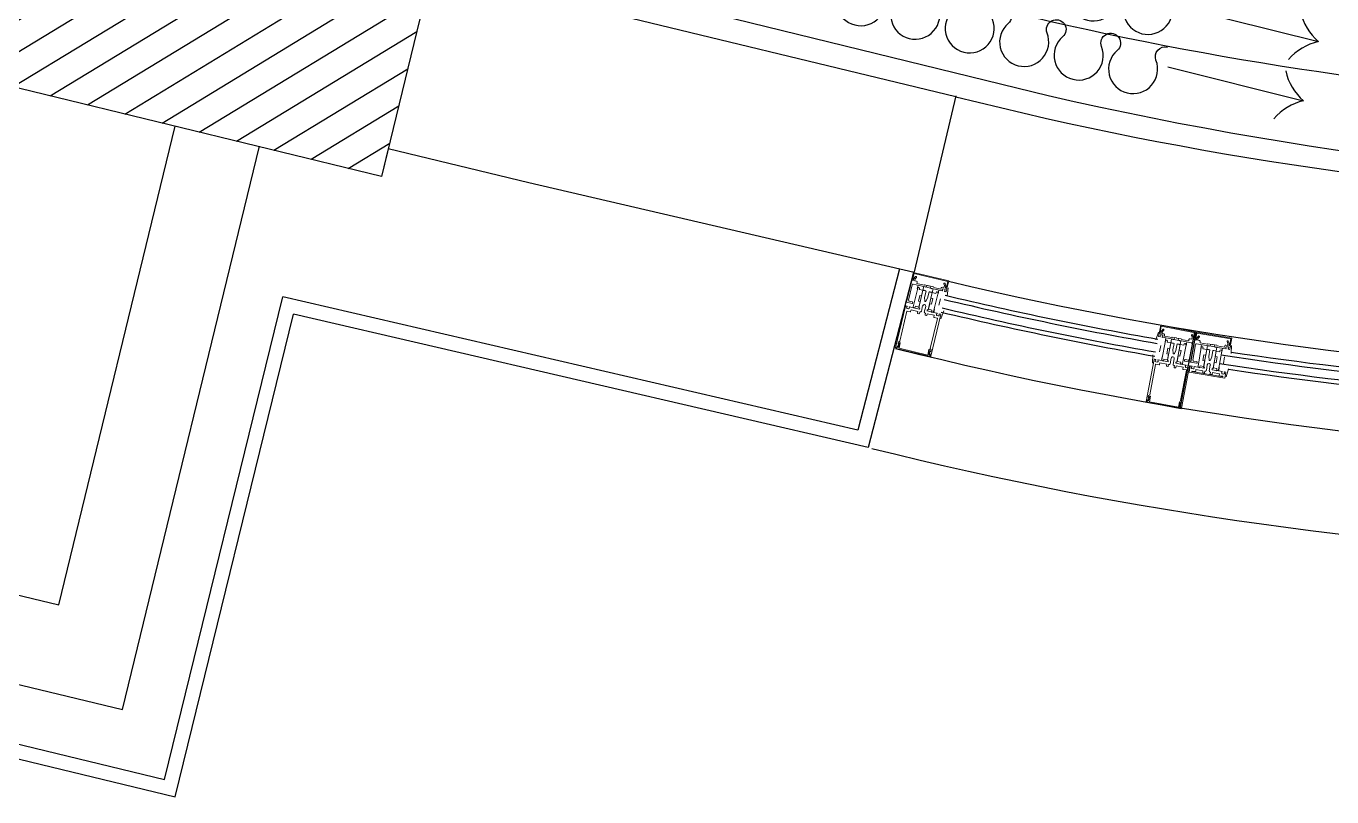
# Model space of a CAD drawing. Extents: x -678889171 to 586587, y -792238163 to 335485.
# Drawn here: x 82743 to 84549, y 16284 to 17351 of the extents above; entities that cross this region are included whole.
import ezdxf

# ---------------------------------------------------------------- set-up
doc = ezdxf.new("R2010")
doc.units = 0
doc.header["$MEASUREMENT"] = 0
doc.layers.get('0').update_dxf_attribs({"color": 8})
for name, color, linetype in [('9TH-FURN$0$A-SITE-PATT', 252, 'Continuous'), ('XR-A-9TH-FLOOR$0$A-SITE-PATT', 252, 'Continuous'), ('XR-A-9TH-FLOOR$0$A-WALL', 252, 'Continuous'), ('XR-A-col-910$0$A-COLS', 252, 'Continuous'), ('XR-A-col-910$0$A-COLS-PATT', 252, 'Continuous'), ('XR-A-TYP-4TH TO 10TH (OUTER)$0$$1$A-WALL', 252, 'Continuous'), ('XR-A-TYP-4TH TO 10TH (OUTER)$0$A-SEC-CLAD', 252, 'Continuous'), ('XR-A-TYP-4TH TO 10TH (OUTER)$0$A-SITE-PATT', 252, 'Continuous'), ('XR-A-TYP-4TH TO 10TH (OUTER)$0$A-WALL', 252, 'Continuous'), ('XR-A-TYP-4TH TO 10TH (OUTER)$0$XR-A-TYP-4TH TO 10TH (OUTER)$0$A-ELEV-PEN1', 252, 'Continuous'), ('XR-A-TYP-4TH TO 10TH (OUTER)$0$XR-A-TYP-4TH TO 10TH (OUTER)$0$A-GLAZ', 252, 'Continuous'), ('XR-A-TYP.furn$0$XR-A-TYP-2-3-4-5-6-7-8-9-10$0$XR-A-TYP$0$TYPICAL TYPES$0$XREF_3BR$0$I-EQPM', 252, 'Continuous'), ('XR-A-TYP.furn$0$XR-A-TYP-2-4-5-6$0$I-EQPM', 252, 'Continuous')]:
    doc.layers.add(name, color=color, linetype=linetype)
doc.layers.add('XR-A-col-910$0$MOD-COL', color=252, linetype='Continuous', lineweight=50)
doc.layers.add('XR-A-TYP-4TH TO 10TH (OUTER)$0$Main entrance$0$A-ELEV-GLAZ', color=252, linetype='Continuous', lineweight=20)

# ---------------------------------------------------------------- blocks, each defined once
blk = doc.blocks.new('*U1520')
at = {"layer": 'XR-A-col-910$0$A-COLS-PATT'}
h = blk.add_hatch(dxfattribs=at)
h.set_pattern_fill('ANSI31', color=256, scale=300)
h.set_pattern_definition([(45, (-300, -200), (-26.516504, 26.516504), [])])
h.paths.add_polyline_path([(-16133.5, 85098.8), (-15333.5, 85098.8), (-15333.5, 84598.8), (-16133.5, 84598.8)])
at = {"layer": 'XR-A-col-910$0$A-COLS'}
blk.add_lwpolyline([(-16133.5, 85098.8), (-15333.5, 85098.8), (-15333.5, 84598.8), (-16133.5, 84598.8)], close=True, dxfattribs=at)
blk = doc.blocks.new('XR-A-col-910')
at = {"layer": 'XR-A-col-910$0$MOD-COL', "rotation": 346.3401977142278}
blk.add_blockref('*U1520', (80956.1, -82206.4), dxfattribs=at)
blk = doc.blocks.new('XR-A-TYP-4TH TO 10TH (OUTER)$0$m')
at = {"layer": 'XR-A-TYP-4TH TO 10TH (OUTER)$0$Main entrance$0$A-ELEV-GLAZ'}
for p, q in [((12664.2, 190975.7, 0), (12663.8, 190966.3, 0)), ((12664.2, 190975.7, 0), (12663.8, 190966.3, 0)), ((12714.1, 190973.9, 0), (12664.2, 190975.7, 0)), ((12664.9, 190966.7, 0), (12665.2, 190974.4, 0)), ((12665.2, 190974.4, 0), (12713, 190972.7, 0)), ((12668, 190970.6, 0), (12665.7, 190966.8, 0)), ((12713, 190972.7, 0), (12712.8, 190965, 0)), ((12713.8, 190964.5, 0), (12714.1, 190973.9, 0)), ((12663.8, 190964.2, 0), (12662.7, 190933.4, 0)), ((12663.8, 190964.2, 0), (12663.6, 190960.2, 0)), ((12665.3, 190964.8, 0), (12664.4, 190964.8, 0)), ((12665.3, 190964.8, 0), (12664.4, 190964.8, 0)), ((12665.5, 190966.6, 0), (12664.9, 190966.7, 0)), ((12664.9, 190936.7, 0), (12665.7, 190958.5, 0)), ((12665.1, 190965, 0), (12665.5, 190965, 0)), ((12667, 190959.7, 0), (12683.8, 190959.1, 0)), ((12668, 190964.7, 0), (12668.1, 190967.5, 0)), ((12670.4, 190964.6, 0), (12668, 190964.7, 0)), ((12668.1, 190967.5, 0), (12669.5, 190969.7, 0)), ((12671.6, 190961.6, 0), (12671.6, 190963.3, 0)), ((12681.8, 190961.3, 0), (12671.6, 190961.6, 0)), ((12674, 190955.5, 0), (12673.1, 190929, 0)), ((12673.7, 190959.4, 0), (12673.6, 190954.2, 0)), ((12676.6, 190954.1, 0), (12676.7, 190955.4, 0)), ((12681.8, 190953.9, 0), (12676.6, 190954.1, 0)), ((12681.8, 190953.9, 0), (12680.9, 190929.2, 0)), ((12681.5, 190945.9, 0), (12681.8, 190953.9, 0)), ((12682.3, 190961.8, 0), (12681.8, 190961.3, 0)), ((12681.8, 190953.9, 0), (12682, 190959.2, 0)), ((12682.6, 190953.8, 0), (12681.8, 190953.9, 0)), ((12683.1, 190953.8, 0), (12681.8, 190953.9, 0)), ((12683.3, 190959.1, 0), (12682, 190959.2, 0)), ((12688.4, 190961.6, 0), (12682.3, 190961.8, 0)), ((12683, 190954.1, 0), (12682.6, 190953.8, 0)), ((12683.3, 190953.8, 0), (12683, 190954.1, 0)), ((12684.8, 190953.8, 0), (12683.3, 190953.8, 0)), ((12683.8, 190959.1, 0), (12684.1, 190958.8, 0)), ((12684.1, 190958.8, 0), (12684.5, 190959.1, 0)), ((12684.5, 190959.1, 0), (12692.7, 190958.8, 0)), ((12685.1, 190954.1, 0), (12684.8, 190953.8, 0)), ((12685.4, 190953.7, 0), (12685.1, 190954.1, 0)), ((12686.3, 190953.7, 0), (12685.4, 190953.7, 0)), ((12685.8, 190959, 0), (12685.9, 190961.7, 0)), ((12686, 190944.6, 0), (12686.3, 190953.7, 0)), ((12688.7, 190961.2, 0), (12688.4, 190961.6, 0)), ((12689, 190961.6, 0), (12688.7, 190961.2, 0)), ((12695, 190961.3, 0), (12689, 190961.6, 0)), ((12690.5, 190953.6, 0), (12690.2, 190944.5, 0)), ((12691.4, 190953.5, 0), (12690.5, 190953.6, 0)), ((12691.4, 190958.8, 0), (12691.5, 190961.5, 0)), ((12691.7, 190953.8, 0), (12691.4, 190953.5, 0)), ((12692, 190953.5, 0), (12691.7, 190953.8, 0)), ((12693.5, 190953.4, 0), (12692, 190953.5, 0)), ((12692.7, 190958.8, 0), (12693, 190958.4, 0)), ((12693, 190958.4, 0), (12693.3, 190958.8, 0)), ((12693.3, 190958.8, 0), (12708.1, 190958.2, 0)), ((12693.9, 190953.8, 0), (12693.5, 190953.4, 0)), ((12695, 190953.4, 0), (12693.7, 190953.4, 0)), ((12695.2, 190958.7, 0), (12693.9, 190958.7, 0)), ((12694.2, 190953.4, 0), (12693.9, 190953.8, 0)), ((12694.1, 190928.8, 0), (12695, 190953.4, 0)), ((12695, 190953.4, 0), (12694.2, 190953.4, 0)), ((12694.7, 190945.5, 0), (12695, 190953.4, 0)), ((12695.5, 190960.8, 0), (12695, 190961.3, 0)), ((12695.2, 190958.7, 0), (12695, 190953.4, 0)), ((12695, 190953.4, 0), (12700.2, 190953.2, 0)), ((12705.7, 190960.4, 0), (12695.5, 190960.8, 0)), ((12700.2, 190953.2, 0), (12700.2, 190954.5, 0)), ((12702.9, 190954.4, 0), (12701.9, 190928, 0)), ((12703.4, 190958.4, 0), (12703.2, 190953.1, 0)), ((12705.8, 190962, 0), (12705.7, 190960.4, 0)), ((12709.5, 190963.2, 0), (12707.1, 190963.3, 0)), ((12707.8, 190960.1, 0), (12707.9, 190960.4, 0)), ((12708.4, 190968.3, 0), (12709.6, 190966, 0)), ((12708.9, 190961.4, 0), (12710.8, 190961.3, 0)), ((12709.6, 190966, 0), (12709.5, 190963.2, 0)), ((12712, 190965.1, 0), (12709.9, 190969.1, 0)), ((12711.4, 190958.1, 0), (12713.1, 190958, 0)), ((12711.8, 190960.2, 0), (12711.8, 190960, 0)), ((12712.8, 190965, 0), (12712.1, 190965, 0)), ((12712.1, 190963.3, 0), (12712.5, 190963.3, 0)), ((12713.1, 190963, 0), (12712.3, 190963.1, 0)), ((12713.6, 190958.5, 0), (12713.7, 190962.4, 0)), ((12716.3, 190952.6, 0), (12715.1, 190964.1, 0)), ((12670.6, 190935.2, 0), (12666.1, 190935.4, 0)), ((12671.1, 190933.7, 0), (12671.2, 190934.5, 0)), ((12678.6, 190938.1, 0), (12678.9, 190946, 0)), ((12681.2, 190938, 0), (12678.6, 190938.1, 0)), ((12678.9, 190946, 0), (12681.5, 190945.9, 0)), ((12680.9, 190930.1, 0), (12681.2, 190938, 0)), ((12687, 190940, 0), (12686, 190944.6, 0)), ((12690.2, 190944.5, 0), (12688.8, 190939.9, 0)), ((12694.2, 190929.6, 0), (12694.5, 190937.5, 0)), ((12694.5, 190937.5, 0), (12697.1, 190937.4, 0)), ((12697.4, 190945.4, 0), (12694.7, 190945.5, 0)), ((12697.1, 190937.4, 0), (12697.4, 190945.4, 0)), ((12707.4, 190937.8, 0), (12707.7, 190946.9, 0)), ((12662.5, 190927.7, 0), (12660.3, 190868.4)), ((12662.5, 190927.7, 0), (12660.3, 190868.4)), ((12662.7, 190933.4, 0), (12670.5, 190933.1, 0)), ((12664.6, 190928, 0), (12662.9, 190928.1, 0)), ((12665.5, 190921.1, 0), (12664, 190878.4)), ((12664.2, 190925.9, 0), (12664.2, 190926.1, 0)), ((12667.1, 190924.7, 0), (12665.2, 190924.8, 0)), ((12670.4, 190921.3, 0), (12666, 190921.5, 0)), ((12675.4, 190927.6, 0), (12667.9, 190927.9, 0)), ((12668.2, 190926, 0), (12668.2, 190925.8, 0)), ((12670.9, 190924.2, 0), (12670.8, 190921.7, 0)), ((12680.7, 190923.8, 0), (12670.9, 190924.2, 0)), ((12675.7, 190927.3, 0), (12675.4, 190927.6, 0)), ((12675.7, 190928.9, 0), (12675.8, 190930.3, 0)), ((12676, 190927.6, 0), (12675.7, 190927.3, 0)), ((12675.8, 190930.3, 0), (12680.9, 190930.1, 0)), ((12681.9, 190927.4, 0), (12676, 190927.6, 0)), ((12680.6, 190921.4, 0), (12680.7, 190923.8, 0)), ((12682.7, 190920.9, 0), (12681, 190920.9, 0)), ((12681.1, 190929, 0), (12682, 190929, 0)), ((12682.2, 190928.8, 0), (12682.1, 190927.6, 0)), ((12683.9, 190923.7, 0), (12683.2, 190923.7, 0)), ((12683.2, 190923.7, 0), (12683.2, 190921.3, 0)), ((12685.5, 190933, 0), (12685.3, 190924.9, 0)), ((12689.5, 190924.8, 0), (12689.8, 190932.8, 0)), ((12691.4, 190923.4, 0), (12690.7, 190923.5, 0)), ((12691.3, 190921, 0), (12691.4, 190923.4, 0)), ((12693.4, 190920.5, 0), (12691.7, 190920.6, 0)), ((12692.8, 190927.2, 0), (12692.9, 190928.4, 0)), ((12698.9, 190926.8, 0), (12693, 190927, 0)), ((12693.1, 190928.6, 0), (12693.9, 190928.6, 0)), ((12703.7, 190923, 0), (12693.9, 190923.3, 0)), ((12693.9, 190923.3, 0), (12693.9, 190920.9, 0)), ((12699.3, 190929.4, 0), (12694.2, 190929.6, 0)), ((12699.2, 190926.5, 0), (12698.9, 190926.8, 0)), ((12699.5, 190926.8, 0), (12699.2, 190926.5, 0)), ((12699.3, 190928.1, 0), (12699.3, 190929.4, 0)), ((12707, 190926.5, 0), (12699.5, 190926.8, 0)), ((12702.3, 190926.7, 0), (12702.5, 190932, 0)), ((12703.7, 190920.6, 0), (12703.7, 190923, 0)), ((12708.5, 190920, 0), (12704.1, 190920.1, 0)), ((12706.6, 190924.4, 0), (12706.6, 190924.6, 0)), ((12707.4, 190876.8), (12708.9, 190919.5, 0)), ((12709.5, 190923.2, 0), (12707.6, 190923.3, 0)), ((12712, 190926.3, 0), (12710.3, 190926.4, 0)), ((12710.3, 190866.6), (12712.4, 190925.9, 0)), ((12710.6, 190924.5, 0), (12710.5, 190924.2, 0)), ((12715.5, 190931.5, 0), (12713.5, 190920.1, 0)), ((12660.7, 190868.2), (12661.9, 190869.3)), ((12661.9, 190869.3), (12663.9, 190874.2)), ((12662.4, 190876.9), (12664, 190878.4)), ((12662.4, 190874.9), (12662.4, 190876.9)), ((12663.9, 190874.2), (12663, 190874.3)), ((12708.1, 190872.7), (12707.2, 190872.7)), ((12707.2, 190872.7), (12708.9, 190867.7)), ((12707.4, 190876.8), (12708.8, 190875.3)), ((12708.8, 190875.3), (12708.7, 190873.3)), ((12708.9, 190867.7), (12709.9, 190866.5))]:
    blk.add_line(p, q, dxfattribs=at)
at = {"layer": 'XR-A-TYP-4TH TO 10TH (OUTER)$0$Main entrance$0$A-ELEV-GLAZ', "elevation": 0}
blk.add_lwpolyline([(12709.6, 190866, 0.668179), (12709.8, 190866.3), (12708.1, 190868.2), (12707.1, 190868.2), (12707.2, 190872.7), (12707.9, 190872.7), (12706.6, 190875.1, 0.767327), (12706, 190875), (12705.7, 190867.4), (12665, 190868.9), (12665.2, 190876.4, 0.767327), (12664.7, 190876.6), (12663.2, 190874.3), (12663.9, 190874.2), (12663.7, 190869.7), (12662.7, 190869.8), (12660.8, 190868.1, 0.668179), (12661, 190867.7)], format="xyb", close=True, dxfattribs=at)
at = {"layer": 'XR-A-TYP-4TH TO 10TH (OUTER)$0$Main entrance$0$A-ELEV-GLAZ'}
for centre, radius, start, end in [((12668.8, 190970.1, 0), 0.847, 327.9564, 147.9564), ((12665.1, 190966.2, 0), 1.27, 177.9564, 267.9564), ((12664.4, 190964.1, 0), 0.635, 87.9564, 177.9564), ((12664.4, 190964.1, 0), 0.635, 87.9564, 177.9564), ((12665.3, 190965.8, 0), 1.06, 267.9564, 69.2935), ((12665.5, 190965.8, 0), 0.847, 267.9564, 87.9564), ((12666.9, 190958.4, 0), 1.27, 87.9564, 177.9564), ((12670.4, 190963.3, 0), 1.27, 357.9564, 87.9564), ((12675.4, 190955.4, 0), 1.32, 357.9564, 177.9564), ((12701.5, 190954.5, 0), 1.32, 357.9564, 177.9564), ((12707.1, 190962, 0), 1.27, 87.9564, 177.9564), ((12709.7, 190960.1, 0), 1.91, 177.9564, 223.1461), ((12708.9, 190960.3, 0), 1.06, 87.9564, 177.9564), ((12708.1, 190958.5, 0), 0.318, 267.9564, 43.1461), ((12709.2, 190968.7, 0), 0.847, 27.9564, 207.9564), ((12710.8, 190960.2, 0), 1.06, 357.9564, 87.9564), ((12711.4, 190958.4, 0), 0.318, 132.7668, 267.9564), ((12712.3, 190964.1, 0), 1.06, 106.6194, 267.9564), ((12712.1, 190964.1, 0), 0.847, 87.9564, 267.9564), ((12709.9, 190960.1, 0), 1.91, 312.7668, 357.9564), ((12712.5, 190964.5, 0), 1.27, 267.9564, 357.9564), ((12713.1, 190962.4, 0), 0.635, 357.9564, 87.9564), ((12713.2, 190958.5, 0), 0.423, 267.9564, 357.9564), ((12666.2, 190936.6, 0), 1.27, 177.9564, 267.9564), ((12670.5, 190934.6, 0), 0.635, 357.9564, 87.9564), ((12687.7, 190932.9, 0), 2.12, 357.9564, 177.9564), ((12687.9, 190940.2, 0), 0.911, 192.9564, 342.9564), ((12662.9, 190927.6, 0), 0.423, 87.9564, 177.9564), ((12666.1, 190926.1, 0), 1.91, 132.7668, 177.9564), ((12665.3, 190925.9, 0), 1.06, 177.9564, 267.9564), ((12664.6, 190927.7, 0), 0.318, 312.7668, 87.9564), ((12665.9, 190921.1, 0), 0.423, 87.9564, 177.9564), ((12667.1, 190925.8, 0), 1.06, 267.9564, 357.9564), ((12667.9, 190927.6, 0), 0.318, 87.9564, 223.1461), ((12666.3, 190926, 0), 1.91, 357.9564, 43.1461), ((12670.4, 190921.7, 0), 0.423, 267.9564, 357.9564), ((12670.5, 190933.7, 0), 0.635, 267.9564, 357.9564), ((12674.4, 190929, 0), 1.32, 177.9564, 357.9564), ((12681, 190921.4, 0), 0.423, 177.9564, 267.9564), ((12681.1, 190929.2, 0), 0.212, 177.9564, 267.9564), ((12681.9, 190927.6, 0), 0.212, 267.9564, 357.9564), ((12681.9, 190928.8, 0), 0.212, 357.9564, 87.9564), ((12682.7, 190921.3, 0), 0.423, 267.9564, 357.9564), ((12684, 190925, 0), 1.27, 267.9564, 357.9564), ((12690.8, 190924.7, 0), 1.27, 177.9564, 267.9564), ((12691.7, 190921, 0), 0.423, 177.9564, 267.9564), ((12693, 190927.2, 0), 0.212, 177.9564, 267.9564), ((12693.1, 190928.4, 0), 0.212, 87.9564, 177.9564), ((12693.4, 190920.9, 0), 0.423, 267.9564, 357.9564), ((12693.9, 190928.8, 0), 0.212, 267.9564, 357.9564), ((12700.6, 190928, 0), 1.32, 177.9564, 357.9564), ((12704.1, 190920.5, 0), 0.423, 177.9564, 267.9564), ((12708.5, 190924.5, 0), 1.91, 132.7668, 177.9564), ((12707.6, 190924.4, 0), 1.06, 177.9564, 267.9564), ((12707, 190926.2, 0), 0.318, 312.7668, 87.9564), ((12708.5, 190919.5, 0), 0.423, 357.9564, 87.9564), ((12709.5, 190924.3, 0), 1.06, 267.9564, 357.9564), ((12710.3, 190926.1, 0), 0.318, 87.9564, 223.1461), ((12708.6, 190924.5, 0), 1.91, 357.9564, 43.1461), ((12712, 190925.9, 0), 0.423, 357.9564, 87.9564), ((12660.6, 190868.4), 0.211, 177.9564, 312.9564), ((12663, 190874.9), 0.635, 177.9564, 267.9564), ((12708.1, 190873.3), 0.635, 267.9564, 357.9564), ((12710.1, 190866.6), 0.211, 222.9564, 357.9564)]:
    blk.add_arc(centre, radius, start, end, dxfattribs=at)
blk = doc.blocks.new('XR-A-TYP-4TH TO 10TH (OUTER)$0$conc w')
at = {"layer": 'XR-A-TYP-4TH TO 10TH (OUTER)$0$Main entrance$0$A-ELEV-GLAZ'}
for p, q in [((83819.6, 6992.5), (83819.6, 6983.1)), ((83869.6, 6992.5), (83819.6, 6992.5)), ((83819.6, 6992.5), (83819.6, 6983.1)), ((83820.7, 6983.5), (83820.7, 6991.2)), ((83820.7, 6991.2), (83868.5, 6991.2)), ((83868.5, 6991.2), (83868.5, 6983.5)), ((83869.6, 6983.1), (83869.6, 6992.5)), ((83819.6, 6981), (83819.6, 6977)), ((83819.6, 6981), (83819.6, 6950.2)), ((83821.1, 6981.6), (83820.2, 6981.6)), ((83821.1, 6981.6), (83820.2, 6981.6)), ((83821.3, 6983.5), (83820.7, 6983.5)), ((83820.9, 6981.8), (83821.3, 6981.8)), ((83823.6, 6987.5), (83821.4, 6983.7)), ((83821.7, 6953.5), (83821.7, 6975.3)), ((83823, 6976.6), (83839.8, 6976.6)), ((83823.8, 6984.5), (83825.1, 6986.7)), ((83823.8, 6981.6), (83823.8, 6984.5)), ((83826.2, 6981.6), (83823.8, 6981.6)), ((83827.5, 6978.7), (83827.5, 6980.3)), ((83837.7, 6978.7), (83827.5, 6978.7)), ((83829.7, 6976.6), (83829.7, 6971.3)), ((83830.2, 6972.6), (83830.2, 6946.2)), ((83832.8, 6971.3), (83832.8, 6972.6)), ((83838, 6971.3), (83832.8, 6971.3)), ((83838.2, 6979.3), (83837.7, 6978.7)), ((83838, 6971.3), (83838, 6976.6)), ((83839.3, 6976.6), (83838, 6976.6)), ((83838.8, 6971.3), (83838, 6971.3)), ((83838, 6971.3), (83838, 6946.7)), ((83839.3, 6971.3), (83838, 6971.3)), ((83838, 6963.4), (83838, 6971.3)), ((83844.3, 6979.3), (83838.2, 6979.3)), ((83839.1, 6971.6), (83838.8, 6971.3)), ((83839.5, 6971.3), (83839.1, 6971.6)), ((83841, 6971.3), (83839.5, 6971.3)), ((83839.8, 6976.6), (83840.2, 6976.3)), ((83840.2, 6976.3), (83840.5, 6976.6)), ((83840.5, 6976.6), (83848.7, 6976.6)), ((83841.3, 6971.6), (83841, 6971.3)), ((83841.6, 6971.3), (83841.3, 6971.6)), ((83842.5, 6971.3), (83841.6, 6971.3)), ((83841.8, 6976.6), (83841.8, 6979.3)), ((83842.5, 6962.2), (83842.5, 6971.3)), ((83844.6, 6978.9), (83844.3, 6979.3)), ((83844.9, 6979.3), (83844.6, 6978.9)), ((83850.9, 6979.3), (83844.9, 6979.3)), ((83847.6, 6971.3), (83846.7, 6971.3)), ((83846.7, 6971.3), (83846.7, 6962.2)), ((83847.4, 6976.6), (83847.4, 6979.3)), ((83847.9, 6971.6), (83847.6, 6971.3)), ((83848.2, 6971.3), (83847.9, 6971.6)), ((83849.7, 6971.3), (83848.2, 6971.3)), ((83848.7, 6976.6), (83849, 6976.3)), ((83849, 6976.3), (83849.4, 6976.6)), ((83849.4, 6976.6), (83864.1, 6976.6)), ((83850.1, 6971.6), (83849.7, 6971.3)), ((83851.2, 6976.6), (83849.9, 6976.6)), ((83851.2, 6971.3), (83849.9, 6971.3)), ((83850.4, 6971.3), (83850.1, 6971.6)), ((83851.2, 6971.3), (83850.4, 6971.3)), ((83851.5, 6978.7), (83850.9, 6979.3)), ((83851.2, 6976.6), (83851.2, 6971.3)), ((83851.2, 6971.3), (83856.4, 6971.3)), ((83851.2, 6963.4), (83851.2, 6971.3)), ((83851.2, 6946.7), (83851.2, 6971.3)), ((83861.7, 6978.7), (83851.5, 6978.7)), ((83856.4, 6971.3), (83856.4, 6972.6)), ((83859, 6972.6), (83859, 6946.2)), ((83859.4, 6976.6), (83859.4, 6971.3)), ((83861.7, 6980.3), (83861.7, 6978.7)), ((83865.4, 6981.6), (83863, 6981.6)), ((83863.8, 6978.5), (83863.8, 6978.7)), ((83864.1, 6986.7), (83865.4, 6984.5)), ((83864.9, 6979.8), (83866.7, 6979.8)), ((83865.4, 6984.5), (83865.4, 6981.6)), ((83867.8, 6983.7), (83865.5, 6987.5)), ((83867.4, 6976.6), (83869.2, 6976.6)), ((83867.8, 6978.7), (83867.8, 6978.5)), ((83868.5, 6983.5), (83867.9, 6983.5)), ((83867.9, 6981.8), (83868.3, 6981.8)), ((83869, 6981.6), (83868.1, 6981.6)), ((83869.6, 6977), (83869.6, 6981)), ((83872.5, 6971.3), (83870.9, 6982.7)), ((83835.3, 6955.4), (83835.3, 6963.4)), ((83835.3, 6963.4), (83838, 6963.4)), ((83838, 6955.4), (83835.3, 6955.4)), ((83838, 6947.5), (83838, 6955.4)), ((83843.7, 6957.6), (83842.5, 6962.2)), ((83846.7, 6962.2), (83845.5, 6957.6)), ((83853.9, 6963.4), (83851.2, 6963.4)), ((83851.2, 6955.4), (83853.9, 6955.4)), ((83851.2, 6947.5), (83851.2, 6955.4)), ((83853.9, 6955.4), (83853.9, 6963.4)), ((83864.1, 6956.2), (83864.1, 6965.3)), ((83819.6, 6950.2), (83827.4, 6950.2)), ((83819.6, 6944.4), (83819.6, 6936.2, 0)), ((83819.6, 6944.4), (83819.6, 6936.4)), ((83819.6, 6936.2), (83869.6, 6936.2)), ((83821.8, 6944.9), (83820, 6944.9)), ((83821.4, 6942.7), (83821.4, 6943)), ((83824.3, 6941.7), (83822.5, 6941.7)), ((83822.9, 6938), (83822.9, 6937.5, 0)), ((83866.3, 6937.5), (83822.9, 6937.5)), ((83827.4, 6952.3), (83823, 6952.3)), ((83827.7, 6938.4), (83823.3, 6938.4)), ((83832.5, 6944.9), (83825.1, 6944.9)), ((83825.4, 6943), (83825.4, 6942.7)), ((83828.1, 6950.8), (83828.1, 6951.6)), ((83838, 6941.2), (83828.2, 6941.2)), ((83828.2, 6941.2), (83828.2, 6938.8)), ((83832.8, 6944.5), (83832.5, 6944.9)), ((83832.8, 6947.5), (83838, 6947.5)), ((83832.8, 6946.2), (83832.8, 6947.5)), ((83833.1, 6944.9), (83832.8, 6944.5)), ((83839, 6944.9), (83833.1, 6944.9)), ((83838, 6938.8), (83838, 6941.2)), ((83838.2, 6946.5), (83839, 6946.5)), ((83840.1, 6938.4), (83838.4, 6938.4)), ((83839.2, 6946.3), (83839.2, 6945.1)), ((83841.2, 6941.2), (83840.5, 6941.2)), ((83840.5, 6941.2), (83840.5, 6938.8)), ((83842.5, 6950.6), (83842.5, 6942.5)), ((83846.7, 6942.5), (83846.7, 6950.6)), ((83848.7, 6941.2), (83848, 6941.2)), ((83848.7, 6938.8), (83848.7, 6941.2)), ((83850.8, 6938.4), (83849.1, 6938.4)), ((83850, 6945.1), (83850, 6946.3)), ((83850.2, 6946.5), (83851, 6946.5)), ((83856.1, 6944.9), (83850.2, 6944.9)), ((83856.4, 6947.5), (83851.2, 6947.5)), ((83861, 6941.2), (83851.2, 6941.2)), ((83851.2, 6941.2), (83851.2, 6938.8)), ((83856.4, 6944.5), (83856.1, 6944.9)), ((83856.4, 6946.2), (83856.4, 6947.5)), ((83856.7, 6944.9), (83856.4, 6944.5)), ((83864.1, 6944.9), (83856.7, 6944.9)), ((83859.4, 6944.9), (83859.4, 6950.2)), ((83861, 6938.8), (83861, 6941.2)), ((83865.9, 6938.4), (83861.4, 6938.4)), ((83863.8, 6942.7), (83863.8, 6943)), ((83866.7, 6941.7), (83864.9, 6941.7)), ((83866.3, 6937.5, 0), (83866.3, 6938)), ((83869.2, 6944.9), (83867.4, 6944.9)), ((83867.8, 6943), (83867.8, 6942.7)), ((83869.6, 6936.2, 0), (83869.6, 6944.4)), ((83872.5, 6950.2), (83870.9, 6938.7))]:
    blk.add_line(p, q, dxfattribs=at)
for centre, radius, start, end in [((83820.9, 6983.1), 1.27, 180, 270), ((83820.2, 6981), 0.635, 90, 180), ((83820.2, 6981), 0.635, 90, 180), ((83821.1, 6982.7), 1.06, 270, 71.3371), ((83821.3, 6982.7), 0.847, 270, 90), ((83823, 6975.3), 1.27, 90, 180), ((83824.4, 6987.1), 0.847, 330, 150), ((83826.2, 6980.3), 1.27, 360, 90), ((83831.5, 6972.6), 1.32, 360, 180), ((83857.7, 6972.6), 1.32, 360, 180), ((83863, 6980.3), 1.27, 90, 180), ((83864.9, 6978.7), 1.06, 90, 180), ((83865.7, 6978.5), 1.91, 180, 225.1897), ((83864.8, 6987.1), 0.847, 30, 210), ((83864.1, 6976.9), 0.318, 270, 45.1897), ((83866.7, 6978.7), 1.06, 360, 90), ((83868.1, 6982.7), 1.06, 108.6629, 270), ((83867.9, 6982.7), 0.847, 90, 270), ((83867.4, 6976.9), 0.318, 134.8103, 270), ((83865.9, 6978.5), 1.91, 314.8103, 360), ((83868.3, 6983.1), 1.27, 270, 360), ((83869, 6981), 0.635, 360, 90), ((83869.2, 6977), 0.423, 270, 0), ((83823, 6953.5), 1.27, 180, 270), ((83844.6, 6950.6), 2.12, 360, 180), ((83844.6, 6957.8), 0.911, 195, 345), ((83820, 6944.4), 0.423, 90, 180), ((83823.3, 6943), 1.91, 134.8103, 180), ((83822.5, 6942.7), 1.06, 180, 270), ((83821.8, 6944.5), 0.318, 314.8103, 90), ((83823.3, 6938), 0.423, 90, 180), ((83824.3, 6942.7), 1.06, 270, 360), ((83825.1, 6944.5), 0.318, 90, 225.1897), ((83823.5, 6943), 1.91, 360, 45.1897), ((83827.4, 6951.6), 0.635, 360, 90), ((83827.4, 6950.8), 0.635, 270, 360), ((83827.7, 6938.8), 0.423, 270, 360), ((83831.5, 6946.2), 1.32, 180, 360), ((83838.2, 6946.7), 0.212, 180, 270), ((83838.4, 6938.8), 0.423, 180, 270), ((83839, 6946.3), 0.212, 360, 90), ((83839, 6945.1), 0.212, 270, 360), ((83840.1, 6938.8), 0.423, 270, 360), ((83841.2, 6942.5), 1.27, 270, 360), ((83848, 6942.5), 1.27, 180, 270), ((83849.1, 6938.8), 0.423, 180, 270), ((83850.2, 6946.3), 0.212, 90, 180), ((83850.2, 6945.1), 0.212, 180, 270), ((83850.8, 6938.8), 0.423, 270, 0), ((83851, 6946.7), 0.212, 270, 360), ((83857.7, 6946.2), 1.32, 180, 360), ((83861.4, 6938.8), 0.423, 180, 270), ((83865.7, 6943), 1.91, 134.8103, 180), ((83864.9, 6942.7), 1.06, 180, 270), ((83864.1, 6944.5), 0.318, 314.8103, 90), ((83865.9, 6938), 0.423, 0, 90), ((83866.7, 6942.7), 1.06, 270, 360), ((83867.4, 6944.5), 0.318, 90, 225.1897), ((83865.9, 6943), 1.91, 360, 45.1897), ((83869.2, 6944.4), 0.423, 360, 90)]:
    blk.add_arc(centre, radius, start, end, dxfattribs=at)
blk = doc.blocks.new('XR-A-TYP-4TH TO 10TH (OUTER)$0$WCURVE02')
at = {"layer": 'XR-A-TYP-4TH TO 10TH (OUTER)$0$XR-A-TYP-4TH TO 10TH (OUTER)$0$A-ELEV-PEN1', "extrusion": (-0.000907902, 7.4086e-05, 1), "elevation": 0.5}
blk.add_lwpolyline([(86769.5, 3488, 0.106361), (88945.4, 3416.7)], format="xyb", dxfattribs=at)
at = {"layer": 'XR-A-TYP-4TH TO 10TH (OUTER)$0$XR-A-TYP-4TH TO 10TH (OUTER)$0$A-GLAZ', "extrusion": (-0.001621, 0.000118371, 0.999999), "elevation": -62.5}
for points in [[(86875.6, 3719.3, 0.102016), (88867.8, 3658.4)], [(86869.6, 3694, 0.01515), (87164, 3633.2, 0.01515)], [(86871, 3699.8, 0.01515), (87165, 3639.1, 0.01515)], [(86865.4, 3676.5, 0.01515), (87160.9, 3615.5, 0.01515)], [(86866.8, 3682.3, 0.01515), (87161.9, 3621.4, 0.01515)], [(87252.6, 3617.2, 0.029221), (87851.5, 3561.8)], [(87266.6, 3621.1, 0.028437), (87848.9, 3567.9)], [(87250.5, 3605.3, 0.029234), (87851.1, 3549.8)], [(87262.7, 3597.4, 0.028462), (87848.2, 3543.9)]]:
    blk.add_lwpolyline(points, format="xyb", dxfattribs=at)
at = {"layer": 'XR-A-TYP-4TH TO 10TH (OUTER)$0$XR-A-TYP-4TH TO 10TH (OUTER)$0$A-GLAZ', "extrusion": (0.008018, -0.003916, 0.99996), "elevation": 762.1}
blk.add_lwpolyline([(87212.3, 3651.8), (87192.1, 3546.3)], dxfattribs=at)
at = {"layer": 'XR-A-TYP-4TH TO 10TH (OUTER)$0$XR-A-TYP-4TH TO 10TH (OUTER)$0$A-GLAZ', "extrusion": (-0.000907902, 7.4086e-05, 1), "elevation": 0.5}
blk.add_lwpolyline([(86802.3, 3626.3, 0.105362), (88880.5, 3551.1, 0.097227)], format="xyb", dxfattribs=at)
at = {"layer": 'XR-A-TYP-4TH TO 10TH (OUTER)$0$A-SITE-PATT', "extrusion": (0.008823, -0.000803998, -0.999961), "xscale": -0.9999999999999993, "rotation": 11.26650557405378}
blk.add_blockref('XR-A-TYP-4TH TO 10TH (OUTER)$0$m', (-37093.5, -181089.2, 614.7), dxfattribs=at)
at = {"layer": 'XR-A-TYP-4TH TO 10TH (OUTER)$0$A-SITE-PATT', "extrusion": (-0.008223, 0.003298, -0.999961), "rotation": 12.84243521021273}
blk.add_blockref('XR-A-TYP-4TH TO 10TH (OUTER)$0$m', (-57113.5, -185361.8, -784.1), dxfattribs=at)
at = {"layer": 'XR-A-TYP-4TH TO 10TH (OUTER)$0$A-SITE-PATT', "extrusion": (0.008223, -0.003298, 0.999961), "zscale": -0.9999999999999996, "rotation": 350.1740586571304}
blk.add_blockref('XR-A-TYP-4TH TO 10TH (OUTER)$0$conc w', (3431.1, 11065.9, 784.1), dxfattribs=at)
blk = doc.blocks.new('XR-A-TYP-4TH TO 10TH (OUTER)')
at = {"layer": 'XR-A-TYP-4TH TO 10TH (OUTER)$0$$1$A-WALL', "elevation": 0}
for points in [[(85257, 3809.6), (85067.5, 3030.1), (85676.6, 2883.1), (85866, 3662.6)], [(85372.6, 3781.6), (85212.3, 3118.4), (85588.3, 3028), (85749.2, 3690.1)]]:
    blk.add_lwpolyline(points, dxfattribs=at)
at = {"layer": 'XR-A-TYP-4TH TO 10TH (OUTER)$0$A-SEC-CLAD'}
for points, elevation in [([(85262.2, 3828.9), (85165, 3852.5), (84946.9, 2956.5), (85749.2, 2762.4), (85912.9, 3430.3)], 0), ([(85257.5, 3809.5), (85179.7, 3828.4), (84971, 2971.2), (85734.5, 2786.5), (85898.2, 3454.2)], 0), ([(86751.2, 3492.9), (86693.4, 3269.5)], 148.5), ([(86770.5, 3487.9), (86707.9, 3245.6)], 148.5), ([(86693.4, 3269.5), (85898.2, 3454.2)], 79.1), ([(86707.9, 3245.6), (85912.9, 3430.3)], 79.1)]:
    blk.add_lwpolyline(points, dxfattribs=dict(at, elevation=elevation))
at = {"layer": 'XR-A-TYP-4TH TO 10TH (OUTER)$0$A-WALL'}
blk.add_lwpolyline([(86829.1, 3731), (86298.6, 3858.8)], dxfattribs=at)
at = {"layer": 'XR-A-TYP-4TH TO 10TH (OUTER)$0$A-WALL', "extrusion": (0.017325, -0.004785, 0.999838), "elevation": 1704.1}
blk.add_lwpolyline([(26713.4, -82684.7), (26463.4, -82694)], dxfattribs=at)
at = {"layer": 'XR-A-TYP-4TH TO 10TH (OUTER)$0$A-WALL', "elevation": 70.5}
blk.add_lwpolyline([(86771.6, 3487.8), (86238.5, 3611.6)], dxfattribs=at)
at = {"layer": 'XR-A-TYP-4TH TO 10TH (OUTER)$0$XR-A-TYP-4TH TO 10TH (OUTER)$0$A-ELEV-PEN1', "extrusion": (-0.000907902, 7.4086e-05, 1), "elevation": -7.9}
blk.add_lwpolyline([(86829.2, 3731, 0.104505), (88834, 3650.4, 0.100016)], format="xyb", dxfattribs=at)
at = {"layer": 'XR-A-TYP-4TH TO 10TH (OUTER)$0$A-WALL'}
blk.add_blockref('XR-A-TYP-4TH TO 10TH (OUTER)$0$WCURVE02', (-56.6, -243.5, 0.1), dxfattribs=at)
blk = doc.blocks.new('XR-A-TYP.furn$0$XR-A-TYP-2-3-4-5-6-7-8-9-10$0$XR-A-TYP$0$TYPICAL TYPES$0$XREF_3BR$0$05BDRAPE')
for points in [[(-500, 0, 0.608416), (-485.7, 27.6, -0.608416), (-450, 96.6, -0.608416), (-414.3, 27.7, 1.932003), (-385.7, 27.7, -0.608416), (-350, 96.6, -0.608416), (-314.3, 27.7, 1.932003), (-285.7, 27.7, -0.608416), (-250, 96.6, -0.608416), (-214.3, 27.7, 1.932003), (-185.7, 27.7, -0.608416), (-150, 96.6, -0.608416), (-114.3, 27.7, 1.932003), (-85.7, 27.7, -0.608416), (-50, 96.6, -0.608416), (-14.3, 27.7, 0.608436), (0, 0, -0.608416)], [(0, 0, 0.608416), (14.3, 27.7, -0.608416), (50, 96.6, -0.608416), (85.7, 27.7, 1.932003), (114.3, 27.7, -0.608416), (150, 96.6, -0.608416), (185.7, 27.7, 1.932003), (214.3, 27.7, -0.608416), (250, 96.6, -0.608416), (285.7, 27.7, 1.932003), (314.3, 27.7, -0.608416), (350, 96.6, -0.608416), (385.7, 27.7, 1.932003), (414.3, 27.7, -0.608416), (450, 96.6, -0.608416), (485.7, 27.7, 0.608436), (500, 0, -0.608416)]]:
    blk.add_lwpolyline(points, format="xyb")
blk = doc.blocks.new('XR-A-TYP.furn$0$XR-A-TYP-2-3-4-5-6-7-8-9-10$0$XR-A-TYP$0$TYPICAL TYPES$0$XREF_3BR$0$GUEST T1')
blk.add_line((-974.1, -13.6), (-1214.4, -13.6))
for centre, start, end in [((-1258, 72.1), 296.9731, 333.1823), ((-1258, -99.3), 26.8177, 63.0269)]:
    blk.add_arc(centre, 96.2, start, end)
at = {"xscale": -0.9651072330830278, "yscale": 0.9651072330830278, "zscale": 0.9651072330830278}
blk.add_blockref('XR-A-TYP.furn$0$XR-A-TYP-2-3-4-5-6-7-8-9-10$0$XR-A-TYP$0$TYPICAL TYPES$0$XREF_3BR$0$05BDRAPE', (-482.6, -46.6), dxfattribs=at)
blk = doc.blocks.new('XR-A-TYP.furn$0$XR-A-TYP-2-3-4-5-6-7-8-9-10$0$XR-A-TYP$0$TYPICAL TYPES$0$XREF_3BR$0$GS-1')
at = {"xscale": -0.8044866682359963, "yscale": 0.8044866682359963, "zscale": 0.8044866682359963, "rotation": 90}
for p in [(-31.1, 38.2), (53.3, 38.2)]:
    blk.add_blockref('XR-A-TYP.furn$0$XR-A-TYP-2-3-4-5-6-7-8-9-10$0$XR-A-TYP$0$TYPICAL TYPES$0$XREF_3BR$0$GUEST T1', p, dxfattribs=at)
blk = doc.blocks.new('XR-A-TYP.furn$0$XR-A-TYP-2-3-4-5-6-7-8-9-10$0$XR-A-TYP$0$TYPICAL TYPES$0$XREF_3BR$0$A$C772058DD')
at = {"layer": 'XR-A-TYP.furn$0$XR-A-TYP-2-3-4-5-6-7-8-9-10$0$XR-A-TYP$0$TYPICAL TYPES$0$XREF_3BR$0$I-EQPM', "extrusion": (4.77035e-08, -1.06346e-10, 1)}
blk.add_blockref('XR-A-TYP.furn$0$XR-A-TYP-2-3-4-5-6-7-8-9-10$0$XR-A-TYP$0$TYPICAL TYPES$0$XREF_3BR$0$GS-1', (-115.3, -408.4, 0), dxfattribs=at)
blk = doc.blocks.new('XR-A-TYP.furn')
at = {"layer": 'XR-A-TYP.furn$0$XR-A-TYP-2-4-5-6$0$I-EQPM', "elevation": 0}
blk.add_lwpolyline([(86306.7, 3892), (86956.9, 3732.5, 0.488327), (93210.5, 8817.1), (93210.1, 10270)], format="xyb", dxfattribs=at)
at = {"xscale": -1, "rotation": 255.9971496783022}
blk.add_blockref('XR-A-TYP.furn$0$XR-A-TYP-2-3-4-5-6-7-8-9-10$0$XR-A-TYP$0$TYPICAL TYPES$0$XREF_3BR$0$A$C772058DD', (86754, 4003.6, 0), dxfattribs=at)

msp = doc.modelspace()

# ---------------------------------------------------------------- linework, layer by layer
at = {"layer": 'XR-A-9TH-FLOOR$0$A-WALL', "elevation": 70.5}
msp.add_lwpolyline([(83438.1, 17133.7), (83243.7, 17180.9), (83234.5, 17142.7), (82457.1, 17331.6), (82575.2, 17817.5)], dxfattribs=at)

# ---------------------------------------------------------------- block references
at = {"layer": 'XR-A-9TH-FLOOR$0$A-SITE-PATT'}
msp.add_blockref('XR-A-TYP-4TH TO 10TH (OUTER)', (-2800.4, 13522.1), dxfattribs=at)
at = {"layer": 'XR-A-9TH-FLOOR$0$A-WALL'}
msp.add_blockref('XR-A-col-910', (-2800.4, 13522.1), dxfattribs=at)

# ---------------------------------------------------------------- next in the draw order: block references
at = {"layer": '9TH-FURN$0$A-SITE-PATT'}
msp.add_blockref('XR-A-TYP.furn', (-2800.4, 13522.1), dxfattribs=at)

# ---------------------------------------------------------------- next in the draw order: linework, layer by layer
at = {"color": 240, "true_color": 0xed1f24, "extrusion": (-0.000907902, 7.4086e-05, 1), "elevation": -4.4}
msp.add_lwpolyline([(84052.9, 17383.2, 0.091333), (85770.9, 17269.1, 0.091333)], format="xyb", dxfattribs=at)

doc.saveas('drawing.dxf')
